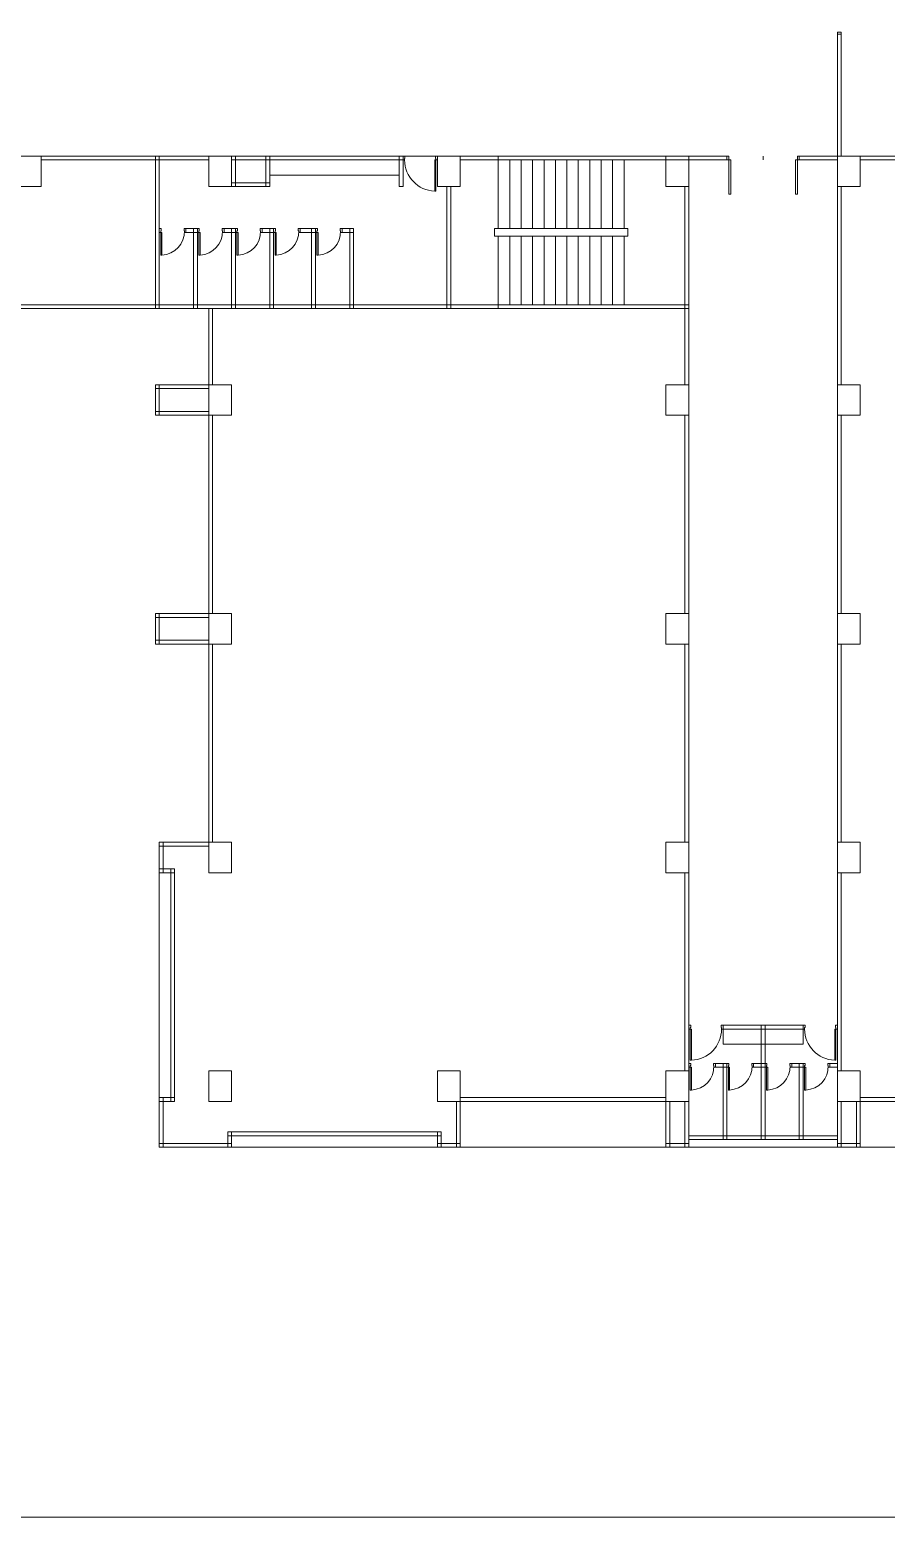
# Model space of a CAD drawing. Header units: metres. Extents: x 311 to 430, y 372 to 454.
# Drawn here: x 367.69 to 390.17, y 372.15 to 411.17 of the extents above; entities that cross this region are included whole.
import ezdxf

# ---------------------------------------------------------------- set-up
doc = ezdxf.new("R2010")
doc.units = ezdxf.units.M
doc.header["$MEASUREMENT"] = 0
doc.layers.add('BODR', color=13, linetype='Continuous')
doc.layers.add('DOOR', color=7, linetype='Continuous')

msp = doc.modelspace()

# ---------------------------------------------------------------- linework, layer by layer
at = {"color": 8, "linetype": 'ByBlock', "lineweight": 5}
for p, q in [((388.89, 411.11), (388.89, 407.86)), ((388.89, 411.11), (388.99, 411.11)), ((388.99, 411.11), (388.99, 407.86)), ((357.84, 407.86), (385.99, 407.86)), ((367.39, 407.86), (367.99, 407.86)), ((372.39, 407.86), (367.99, 407.86)), ((367.99, 407.86), (367.99, 407.06)), ((370.99, 403.86), (370.99, 407.86)), ((371.09, 403.86), (371.09, 407.86)), ((372.39, 407.06), (372.39, 407.86)), ((372.39, 407.86), (372.99, 407.86)), ((372.99, 407.06), (372.99, 407.86)), ((372.99, 407.86), (377.54, 407.86)), ((372.99, 407.86), (372.99, 407.06)), ((373.09, 407.06), (373.09, 407.86)), ((373.89, 407.86), (373.89, 407.06)), ((373.99, 407.86), (373.99, 407.06)), ((377.39, 407.06), (377.39, 407.86)), ((378.34, 407.86), (378.99, 407.86)), ((378.39, 407.06), (378.39, 407.86)), ((378.39, 407.86), (378.99, 407.86)), ((378.99, 407.86), (378.99, 407.06)), ((379.99, 407.86), (385.99, 407.86)), ((379.99, 405.96), (379.99, 407.86)), ((384.39, 407.06), (384.39, 407.86)), ((384.39, 407.86), (384.99, 407.86)), ((384.99, 401.86), (384.99, 407.86)), ((384.99, 407.86), (384.99, 407.06)), ((386.94, 407.76), (386.94, 407.86)), ((386.94, 407.86), (386.94, 407.76)), ((387.89, 407.86), (401.49, 407.86)), ((388.89, 407.06), (388.89, 407.86)), ((388.89, 407.86), (389.49, 407.86)), ((389.49, 407.86), (389.49, 407.06)), ((367.99, 407.76), (372.39, 407.76)), ((372.39, 407.76), (367.99, 407.76)), ((372.99, 407.76), (377.53, 407.76)), ((372.99, 407.76), (377.53, 407.76)), ((377.49, 407.76), (377.49, 407.06)), ((378.35, 407.76), (378.39, 407.76)), ((378.35, 407.76), (378.39, 407.76)), ((378.99, 407.76), (385.99, 407.76)), ((379.99, 407.76), (384.39, 407.76)), ((380.29, 405.96), (380.29, 407.76)), ((380.59, 405.96), (380.59, 407.76)), ((380.89, 405.96), (380.89, 407.76)), ((381.19, 405.96), (381.19, 407.76)), ((381.49, 405.96), (381.49, 407.76)), ((381.79, 405.96), (381.79, 407.76)), ((382.09, 405.96), (382.09, 407.76)), ((382.39, 405.96), (382.39, 407.76)), ((382.69, 405.96), (382.69, 407.76)), ((382.99, 405.96), (382.99, 407.76)), ((383.29, 405.96), (383.29, 407.76)), ((386.04, 407.76), (386.04, 406.86)), ((386.09, 407.76), (386.04, 407.76)), ((386.09, 406.86), (386.09, 407.76)), ((387.79, 406.86), (387.79, 407.76)), ((387.79, 407.76), (387.84, 407.76)), ((387.84, 407.76), (387.84, 406.86)), ((387.89, 407.76), (388.89, 407.76)), ((389.49, 407.76), (394.89, 407.76)), ((367.99, 407.06), (367.39, 407.06)), ((372.99, 407.06), (372.39, 407.06)), ((373.99, 407.16), (372.99, 407.16)), ((372.99, 407.06), (373.99, 407.06)), ((373.99, 407.36), (377.39, 407.36)), ((377.49, 407.06), (377.39, 407.06)), ((378.99, 407.06), (378.39, 407.06)), ((378.64, 407.06), (378.64, 403.86)), ((378.74, 407.06), (378.74, 403.86)), ((384.99, 407.06), (384.39, 407.06)), ((384.89, 401.86), (384.89, 407.06)), ((388.89, 407.06), (388.89, 401.86)), ((389.49, 407.06), (388.89, 407.06)), ((388.99, 407.06), (388.99, 401.86)), ((386.04, 406.86), (386.09, 406.86)), ((387.84, 406.86), (387.79, 406.86)), ((371.09, 403.86), (371.09, 405.96)), ((371.74, 405.96), (372.14, 405.96)), ((371.75, 405.86), (372.13, 405.86)), ((371.99, 405.96), (372.14, 405.96)), ((371.99, 403.86), (371.99, 405.96)), ((371.99, 405.86), (372.13, 405.86)), ((372.09, 403.86), (372.09, 405.96)), ((372.74, 405.96), (373.14, 405.96)), ((372.75, 405.86), (373.13, 405.86)), ((372.99, 405.96), (373.14, 405.96)), ((372.99, 403.86), (372.99, 405.96)), ((372.99, 405.86), (373.13, 405.86)), ((373.09, 403.86), (373.09, 405.96)), ((373.74, 405.96), (374.14, 405.96)), ((373.75, 405.86), (374.13, 405.86)), ((373.99, 405.96), (373.99, 403.86)), ((374.09, 405.96), (374.09, 403.86)), ((374.74, 405.96), (375.24, 405.96)), ((374.75, 405.86), (375.23, 405.86)), ((375.09, 405.96), (375.09, 403.86)), ((375.19, 405.96), (375.19, 403.86)), ((375.84, 405.96), (376.19, 405.96)), ((375.85, 405.86), (376.19, 405.86)), ((376.09, 405.96), (376.09, 403.86)), ((376.19, 405.96), (376.19, 403.86)), ((379.89, 405.76), (379.89, 405.96)), ((383.39, 405.96), (379.89, 405.96)), ((383.39, 405.76), (383.39, 405.96)), ((383.39, 405.76), (379.89, 405.76)), ((379.99, 403.86), (379.99, 405.76)), ((380.29, 403.96), (380.29, 405.76)), ((380.59, 403.96), (380.59, 405.76)), ((380.89, 403.96), (380.89, 405.76)), ((381.19, 403.96), (381.19, 405.76)), ((381.49, 403.96), (381.49, 405.76)), ((381.79, 403.96), (381.79, 405.76)), ((382.09, 403.96), (382.09, 405.76)), ((382.39, 403.96), (382.39, 405.76)), ((382.69, 403.96), (382.69, 405.76)), ((382.99, 403.96), (382.99, 405.76)), ((383.29, 403.96), (383.29, 405.76)), ((362.99, 403.96), (372.39, 403.96)), ((372.39, 403.96), (384.99, 403.96)), ((362.99, 403.86), (372.39, 403.86)), ((372.39, 403.86), (384.99, 403.86)), ((372.39, 389.86), (372.39, 403.86)), ((372.49, 401.86), (372.49, 403.86)), ((372.39, 401.86), (370.99, 401.86)), ((370.99, 401.06), (370.99, 401.86)), ((370.99, 401.76), (372.39, 401.76)), ((371.09, 401.06), (371.09, 401.86)), ((372.39, 401.06), (372.39, 401.86)), ((372.39, 401.86), (372.99, 401.86)), ((372.99, 401.86), (372.99, 401.06)), ((384.39, 401.06), (384.39, 401.86)), ((384.39, 401.86), (384.99, 401.86)), ((384.99, 401.86), (384.99, 401.06)), ((388.89, 401.06), (388.89, 401.86)), ((388.89, 401.86), (389.49, 401.86)), ((389.49, 401.86), (389.49, 401.06)), ((372.39, 401.16), (370.99, 401.16)), ((372.39, 401.06), (370.99, 401.06)), ((372.99, 401.06), (372.39, 401.06)), ((372.49, 395.86), (372.49, 401.06)), ((384.99, 401.06), (384.39, 401.06)), ((384.89, 401.06), (384.89, 395.86)), ((384.99, 401.06), (384.99, 395.86)), ((388.89, 401.06), (388.89, 395.86)), ((389.49, 401.06), (388.89, 401.06)), ((388.99, 401.06), (388.99, 395.86)), ((372.39, 395.86), (370.99, 395.86)), ((370.99, 395.06), (370.99, 395.86)), ((370.99, 395.76), (372.39, 395.76)), ((371.09, 395.06), (371.09, 395.86)), ((372.39, 395.06), (372.39, 395.86)), ((372.39, 395.86), (372.99, 395.86)), ((372.99, 395.86), (372.99, 395.06)), ((384.39, 395.06), (384.39, 395.86)), ((384.39, 395.86), (384.99, 395.86)), ((384.99, 395.86), (384.99, 395.06)), ((388.89, 395.06), (388.89, 395.86)), ((388.89, 395.86), (389.49, 395.86)), ((389.49, 395.86), (389.49, 395.06)), ((372.39, 395.16), (370.99, 395.16)), ((372.39, 395.06), (370.99, 395.06)), ((372.99, 395.06), (372.39, 395.06)), ((372.49, 389.86), (372.49, 395.06)), ((384.99, 395.06), (384.39, 395.06)), ((384.89, 395.06), (384.89, 389.86)), ((384.99, 395.06), (384.99, 389.86)), ((388.89, 395.06), (388.89, 389.86)), ((389.49, 395.06), (388.89, 395.06)), ((388.99, 395.06), (388.99, 389.86)), ((371.09, 389.86), (371.09, 381.86)), ((371.09, 389.86), (372.59, 389.86)), ((371.19, 389.86), (371.19, 389.06)), ((372.39, 389.06), (372.39, 389.86)), ((372.39, 389.86), (372.99, 389.86)), ((372.99, 389.86), (372.99, 389.06)), ((384.39, 389.06), (384.39, 389.86)), ((384.39, 389.86), (384.99, 389.86)), ((384.99, 389.86), (384.99, 389.06)), ((388.89, 389.06), (388.89, 389.86)), ((388.89, 389.86), (389.49, 389.86)), ((389.49, 389.86), (389.49, 389.06)), ((371.09, 389.76), (372.39, 389.76)), ((371.49, 389.16), (371.09, 389.16)), ((371.49, 389.06), (371.09, 389.06)), ((371.39, 389.16), (371.39, 383.06)), ((371.49, 389.16), (371.49, 383.06)), ((372.99, 389.06), (372.39, 389.06)), ((384.99, 389.06), (384.39, 389.06)), ((384.89, 389.06), (384.89, 383.86)), ((384.99, 389.06), (384.99, 383.86)), ((388.89, 389.06), (388.89, 383.86)), ((389.49, 389.06), (388.89, 389.06)), ((388.99, 389.06), (388.99, 383.86)), ((388.04, 385.06), (385.84, 385.06)), ((388.03, 384.96), (385.85, 384.96)), ((385.89, 385.06), (385.89, 384.56)), ((386.89, 385.06), (386.89, 382.06)), ((386.99, 385.06), (386.99, 382.06)), ((387.99, 385.06), (387.99, 384.56)), ((387.99, 384.56), (385.89, 384.56)), ((386.04, 384.06), (385.64, 384.06)), ((385.89, 382.06), (385.89, 384.06)), ((385.99, 382.06), (385.99, 384.06)), ((387.04, 384.06), (386.64, 384.06)), ((388.04, 384.06), (387.64, 384.06)), ((387.89, 382.06), (387.89, 384.06)), ((387.99, 382.06), (387.99, 384.06)), ((388.89, 384.06), (388.64, 384.06)), ((372.39, 383.06), (372.39, 383.86)), ((372.39, 383.86), (372.99, 383.86)), ((372.99, 383.86), (372.99, 383.06)), ((378.39, 383.06), (378.39, 383.86)), ((378.39, 383.86), (378.99, 383.86)), ((378.99, 383.86), (378.99, 383.06)), ((384.39, 383.06), (384.39, 383.86)), ((384.39, 383.86), (384.99, 383.86)), ((384.99, 383.86), (384.99, 383.06)), ((386.03, 383.96), (385.65, 383.96)), ((387.03, 383.96), (386.65, 383.96)), ((388.03, 383.96), (387.65, 383.96)), ((388.89, 383.96), (388.65, 383.96)), ((388.89, 383.06), (388.89, 383.86)), ((388.89, 383.86), (389.49, 383.86)), ((389.49, 383.86), (389.49, 383.06)), ((371.49, 383.16), (371.09, 383.16)), ((371.49, 383.06), (371.09, 383.06)), ((371.19, 383.16), (371.19, 381.86)), ((372.99, 383.06), (372.39, 383.06)), ((378.39, 383.06), (384.39, 383.06)), ((378.99, 383.06), (378.39, 383.06)), ((378.89, 383.06), (378.89, 381.86)), ((378.99, 383.16), (384.39, 383.16)), ((378.99, 383.06), (378.99, 381.86)), ((384.39, 383.06), (384.39, 381.86)), ((384.99, 383.06), (384.39, 383.06)), ((384.49, 383.06), (384.49, 381.86)), ((384.89, 383.06), (384.89, 381.86)), ((384.99, 383.06), (384.99, 381.86)), ((388.89, 383.06), (388.89, 381.86)), ((389.49, 383.06), (388.89, 383.06)), ((388.99, 383.06), (388.99, 381.86)), ((389.39, 383.06), (389.39, 381.86)), ((389.49, 383.16), (394.89, 383.16)), ((389.49, 383.06), (394.89, 383.06)), ((389.49, 383.06), (389.49, 381.86)), ((378.49, 382.26), (372.89, 382.26)), ((372.89, 382.26), (372.89, 381.86)), ((378.49, 382.16), (372.89, 382.16)), ((372.99, 382.26), (372.99, 381.86)), ((378.39, 382.26), (378.39, 381.86)), ((378.49, 382.26), (378.49, 381.86)), ((384.99, 382.16), (388.89, 382.16)), ((388.89, 382.16), (384.99, 382.16)), ((384.99, 382.06), (388.89, 382.06)), ((388.89, 382.06), (384.99, 382.06)), ((372.99, 381.96), (371.09, 381.96)), ((378.99, 381.86), (371.09, 381.86)), ((371.09, 381.86), (394.89, 381.86)), ((378.99, 381.96), (378.39, 381.96)), ((384.99, 381.96), (384.39, 381.96)), ((384.99, 381.86), (384.39, 381.86)), ((384.99, 381.86), (388.89, 381.86)), ((389.49, 381.96), (388.89, 381.96)), ((389.49, 381.86), (388.89, 381.86))]:
    msp.add_line(p, q, dxfattribs=at)
at = {"color": 8, "lineweight": 5}
for p, q in [((388.89, 411.11), (388.89, 407.86)), ((388.89, 411.11), (388.99, 411.11)), ((388.99, 411.11), (388.89, 411.11)), ((388.89, 411.11), (388.89, 411.06)), ((388.89, 411.06), (388.99, 411.06)), ((388.99, 411.11), (388.99, 407.86)), ((388.99, 411.06), (388.99, 411.11)), ((357.84, 407.86), (385.99, 407.86)), ((367.39, 407.86), (367.99, 407.86)), ((372.39, 407.86), (367.99, 407.86)), ((367.99, 407.86), (367.99, 407.06)), ((370.99, 403.86), (370.99, 407.86)), ((371.09, 403.86), (371.09, 407.86)), ((372.39, 407.06), (372.39, 407.86)), ((372.39, 407.86), (372.99, 407.86)), ((372.99, 407.06), (372.99, 407.86)), ((372.99, 407.86), (377.54, 407.86)), ((372.99, 407.86), (372.99, 407.06)), ((373.09, 407.06), (373.09, 407.86)), ((373.89, 407.86), (373.89, 407.06)), ((373.99, 407.86), (373.99, 407.06)), ((377.39, 407.06), (377.39, 407.86)), ((378.34, 407.86), (378.99, 407.86)), ((378.39, 407.06), (378.39, 407.86)), ((378.39, 407.86), (378.99, 407.86)), ((378.99, 407.86), (378.99, 407.06)), ((379.99, 407.86), (385.99, 407.86)), ((379.99, 405.96), (379.99, 407.86)), ((384.39, 407.06), (384.39, 407.86)), ((384.39, 407.86), (384.99, 407.86)), ((384.99, 403.86), (384.99, 407.86)), ((384.99, 407.86), (384.99, 407.06)), ((386.04, 407.86), (385.99, 407.86)), ((385.99, 407.86), (385.99, 407.76)), ((386.04, 407.76), (386.04, 407.86)), ((386.94, 407.76), (386.94, 407.86)), ((386.94, 407.86), (386.94, 407.76)), ((387.84, 407.76), (387.84, 407.86)), ((387.84, 407.86), (387.89, 407.86)), ((387.89, 407.86), (401.49, 407.86)), ((387.89, 407.86), (387.89, 407.76)), ((388.89, 407.06), (388.89, 407.86)), ((388.89, 407.86), (389.49, 407.86)), ((389.49, 407.86), (389.49, 407.06)), ((367.99, 407.76), (372.39, 407.76)), ((372.39, 407.76), (367.99, 407.76)), ((372.99, 407.76), (377.53, 407.76)), ((372.99, 407.76), (377.53, 407.76)), ((377.49, 407.76), (377.49, 407.06)), ((378.35, 407.76), (378.39, 407.76)), ((378.35, 407.76), (378.39, 407.76)), ((378.99, 407.76), (385.99, 407.76)), ((379.99, 407.76), (384.39, 407.76)), ((380.29, 405.96), (380.29, 407.76)), ((380.59, 405.96), (380.59, 407.76)), ((380.89, 405.96), (380.89, 407.76)), ((381.19, 405.96), (381.19, 407.76)), ((381.49, 405.96), (381.49, 407.76)), ((381.79, 405.96), (381.79, 407.76)), ((382.09, 405.96), (382.09, 407.76)), ((382.39, 405.96), (382.39, 407.76)), ((382.69, 405.96), (382.69, 407.76)), ((382.99, 405.96), (382.99, 407.76)), ((383.29, 405.96), (383.29, 407.76)), ((385.99, 407.76), (386.04, 407.76)), ((386.04, 407.76), (386.04, 406.86)), ((386.09, 407.76), (386.04, 407.76)), ((386.09, 406.86), (386.09, 407.76)), ((387.79, 406.86), (387.79, 407.76)), ((387.79, 407.76), (387.84, 407.76)), ((387.84, 407.76), (387.84, 406.86)), ((387.89, 407.76), (387.84, 407.76)), ((387.89, 407.76), (388.89, 407.76)), ((389.49, 407.76), (394.89, 407.76)), ((367.99, 407.06), (367.39, 407.06)), ((372.99, 407.06), (372.39, 407.06)), ((373.99, 407.16), (372.99, 407.16)), ((372.99, 407.06), (373.99, 407.06)), ((373.99, 407.36), (377.39, 407.36)), ((377.49, 407.06), (377.39, 407.06)), ((378.99, 407.06), (378.39, 407.06)), ((378.64, 407.06), (378.64, 403.86)), ((378.74, 407.06), (378.74, 403.86)), ((384.99, 407.06), (384.39, 407.06)), ((384.89, 403.86), (384.89, 407.06)), ((389.49, 407.06), (388.89, 407.06)), ((386.04, 406.86), (386.09, 406.86)), ((387.84, 406.86), (387.79, 406.86)), ((371.09, 403.86), (371.09, 405.96)), ((371.16, 405.86), (371.13, 405.86)), ((371.13, 405.86), (371.13, 405.26)), ((371.16, 405.26), (371.16, 405.86)), ((371.74, 405.96), (372.14, 405.96)), ((371.75, 405.86), (372.13, 405.86)), ((371.99, 405.96), (372.14, 405.96)), ((371.99, 403.86), (371.99, 405.96)), ((371.99, 405.86), (372.13, 405.86)), ((372.09, 403.86), (372.09, 405.96)), ((372.16, 405.86), (372.13, 405.86)), ((372.13, 405.86), (372.13, 405.26)), ((372.16, 405.26), (372.16, 405.86)), ((372.74, 405.96), (373.14, 405.96)), ((372.75, 405.86), (373.13, 405.86)), ((372.99, 405.96), (373.14, 405.96)), ((372.99, 403.86), (372.99, 405.96)), ((372.99, 405.86), (373.13, 405.86)), ((373.09, 403.86), (373.09, 405.96)), ((373.16, 405.86), (373.13, 405.86)), ((373.13, 405.86), (373.13, 405.26)), ((373.16, 405.26), (373.16, 405.86)), ((373.74, 405.96), (374.14, 405.96)), ((373.75, 405.86), (374.13, 405.86)), ((373.99, 405.96), (373.99, 403.86)), ((374.09, 405.96), (374.09, 403.86)), ((374.16, 405.86), (374.13, 405.86)), ((374.13, 405.86), (374.13, 405.26)), ((374.16, 405.26), (374.16, 405.86)), ((374.74, 405.96), (375.24, 405.96)), ((374.75, 405.86), (375.23, 405.86)), ((375.09, 405.96), (375.09, 403.86)), ((375.19, 405.96), (375.19, 403.86)), ((375.26, 405.86), (375.23, 405.86)), ((375.23, 405.86), (375.23, 405.26)), ((375.26, 405.26), (375.26, 405.86)), ((375.84, 405.96), (376.19, 405.96)), ((375.85, 405.86), (376.19, 405.86)), ((376.09, 405.96), (376.09, 403.86)), ((376.19, 405.96), (376.19, 403.86)), ((379.89, 405.76), (379.89, 405.96)), ((383.39, 405.96), (379.89, 405.96)), ((383.39, 405.76), (383.39, 405.96)), ((383.39, 405.76), (379.89, 405.76)), ((379.99, 403.86), (379.99, 405.76)), ((380.29, 403.96), (380.29, 405.76)), ((380.59, 403.96), (380.59, 405.76)), ((380.89, 403.96), (380.89, 405.76)), ((381.19, 403.96), (381.19, 405.76)), ((381.49, 403.96), (381.49, 405.76)), ((381.79, 403.96), (381.79, 405.76)), ((382.09, 403.96), (382.09, 405.76)), ((382.39, 403.96), (382.39, 405.76)), ((382.69, 403.96), (382.69, 405.76)), ((382.99, 403.96), (382.99, 405.76)), ((383.29, 403.96), (383.29, 405.76)), ((371.13, 405.26), (371.16, 405.26)), ((372.13, 405.26), (372.16, 405.26)), ((373.13, 405.26), (373.16, 405.26)), ((374.13, 405.26), (374.16, 405.26)), ((375.23, 405.26), (375.26, 405.26)), ((362.99, 403.96), (372.39, 403.96)), ((372.39, 403.96), (384.99, 403.96)), ((362.99, 403.86), (372.39, 403.86)), ((372.39, 403.86), (384.99, 403.86))]:
    msp.add_line(p, q, dxfattribs=at)
at = {"color": 8, "linetype": 'ByBlock', "lineweight": 5}
for points in [[(388.99, 411.06), (388.99, 411.11), (388.89, 411.11), (388.89, 411.06)], [(385.99, 407.76), (386.04, 407.76), (386.04, 407.86), (385.99, 407.86)], [(387.89, 407.76), (387.84, 407.76), (387.84, 407.86), (387.89, 407.86)], [(371.13, 405.26), (371.16, 405.26), (371.16, 405.86), (371.13, 405.86)], [(372.13, 405.26), (372.16, 405.26), (372.16, 405.86), (372.13, 405.86)], [(373.13, 405.26), (373.16, 405.26), (373.16, 405.86), (373.13, 405.86)], [(374.13, 405.26), (374.16, 405.26), (374.16, 405.86), (374.13, 405.86)], [(375.23, 405.26), (375.26, 405.26), (375.26, 405.86), (375.23, 405.86)], [(385.03, 383.36), (385.06, 383.36), (385.06, 383.96), (385.03, 383.96)], [(386.03, 383.36), (386.06, 383.36), (386.06, 383.96), (386.03, 383.96)], [(387.03, 383.36), (387.06, 383.36), (387.06, 383.96), (387.03, 383.96)], [(388.03, 383.36), (388.06, 383.36), (388.06, 383.96), (388.03, 383.96)]]:
    msp.add_lwpolyline(points, close=True, dxfattribs=at)
for centre in [(371.13, 405.88), (372.13, 405.88), (373.13, 405.88), (374.13, 405.88), (375.23, 405.88), (385.03, 383.98), (386.03, 383.98), (387.03, 383.98), (388.03, 383.98)]:
    msp.add_arc(centre, 0.621, 272.8093, 1.8463, dxfattribs=at)
at = {"color": 8, "lineweight": 5}
for centre in [(371.13, 405.88), (372.13, 405.88), (373.13, 405.88), (374.13, 405.88), (375.23, 405.88)]:
    msp.add_arc(centre, 0.621, 272.8093, 1.8463, dxfattribs=at)
at = {"layer": 'BODR', "color": 8, "linetype": 'ByBlock', "lineweight": 5}
msp.add_lwpolyline([(311.256, 372.152), (430.056, 372.152), (430.056, 454.052), (311.256, 454.052)], close=True, dxfattribs=at)
at = {"layer": 'DOOR', "color": 8, "lineweight": 5}
for p, q in [((377.49, 407.76), (377.49, 407.86)), ((377.49, 407.86), (377.54, 407.86)), ((377.54, 407.8), (377.53, 407.8)), ((377.53, 407.8), (377.53, 407.76)), ((377.54, 407.86), (377.54, 407.8)), ((377.54, 407.81), (377.54, 407.8)), ((377.54, 407.8), (377.54, 407.81)), ((378.39, 407.86), (378.34, 407.86)), ((378.34, 407.86), (378.34, 407.8)), ((378.34, 407.8), (378.35, 407.8)), ((378.35, 407.8), (378.35, 407.76)), ((378.39, 407.76), (378.39, 407.86)), ((377.53, 407.76), (377.49, 407.76)), ((378.32, 406.94), (378.32, 407.76)), ((378.32, 407.76), (378.35, 407.76)), ((378.35, 407.76), (378.39, 407.76)), ((378.35, 407.76), (378.35, 406.94)), ((378.35, 406.94), (378.32, 406.94)), ((371.09, 405.86), (371.09, 405.96)), ((371.09, 405.96), (371.14, 405.96)), ((371.13, 405.86), (371.09, 405.86)), ((371.14, 405.9), (371.13, 405.9)), ((371.13, 405.9), (371.13, 405.86)), ((371.14, 405.96), (371.14, 405.9)), ((371.79, 405.96), (371.74, 405.96)), ((371.74, 405.96), (371.74, 405.9)), ((371.74, 405.91), (371.74, 405.9)), ((371.74, 405.9), (371.74, 405.91)), ((371.74, 405.9), (371.75, 405.9)), ((371.75, 405.9), (371.75, 405.86)), ((371.75, 405.86), (371.79, 405.86)), ((371.79, 405.86), (371.79, 405.96)), ((372.09, 405.86), (372.09, 405.96)), ((372.09, 405.96), (372.14, 405.96)), ((372.13, 405.86), (372.09, 405.86)), ((372.14, 405.9), (372.13, 405.9)), ((372.13, 405.9), (372.13, 405.86)), ((372.14, 405.96), (372.14, 405.9)), ((372.79, 405.96), (372.74, 405.96)), ((372.74, 405.96), (372.74, 405.9)), ((372.74, 405.91), (372.74, 405.9)), ((372.74, 405.9), (372.74, 405.91)), ((372.74, 405.9), (372.75, 405.9)), ((372.75, 405.9), (372.75, 405.86)), ((372.75, 405.86), (372.79, 405.86)), ((372.79, 405.86), (372.79, 405.96)), ((373.09, 405.86), (373.09, 405.96)), ((373.09, 405.96), (373.14, 405.96)), ((373.13, 405.86), (373.09, 405.86)), ((373.14, 405.9), (373.13, 405.9)), ((373.13, 405.9), (373.13, 405.86)), ((373.14, 405.96), (373.14, 405.9)), ((373.79, 405.96), (373.74, 405.96)), ((373.74, 405.96), (373.74, 405.9)), ((373.74, 405.91), (373.74, 405.9)), ((373.74, 405.9), (373.74, 405.91)), ((373.74, 405.9), (373.75, 405.9)), ((373.75, 405.9), (373.75, 405.86)), ((373.75, 405.86), (373.79, 405.86)), ((373.79, 405.86), (373.79, 405.96)), ((374.09, 405.86), (374.09, 405.96)), ((374.09, 405.96), (374.14, 405.96)), ((374.13, 405.86), (374.09, 405.86)), ((374.14, 405.9), (374.13, 405.9)), ((374.13, 405.9), (374.13, 405.86)), ((374.14, 405.96), (374.14, 405.9)), ((374.79, 405.96), (374.74, 405.96)), ((374.74, 405.96), (374.74, 405.9)), ((374.74, 405.91), (374.74, 405.9)), ((374.74, 405.9), (374.74, 405.91)), ((374.74, 405.9), (374.75, 405.9)), ((374.75, 405.9), (374.75, 405.86)), ((374.75, 405.86), (374.79, 405.86)), ((374.79, 405.86), (374.79, 405.96)), ((375.19, 405.86), (375.19, 405.96)), ((375.19, 405.96), (375.24, 405.96)), ((375.23, 405.86), (375.19, 405.86)), ((375.24, 405.9), (375.23, 405.9)), ((375.23, 405.9), (375.23, 405.86)), ((375.24, 405.96), (375.24, 405.9)), ((375.89, 405.96), (375.84, 405.96)), ((375.84, 405.96), (375.84, 405.9)), ((375.84, 405.91), (375.84, 405.9)), ((375.84, 405.9), (375.84, 405.91)), ((375.84, 405.9), (375.85, 405.9)), ((375.85, 405.9), (375.85, 405.86)), ((375.85, 405.86), (375.89, 405.86)), ((375.89, 405.86), (375.89, 405.96))]:
    msp.add_line(p, q, dxfattribs=at)
at = {"layer": 'DOOR', "color": 8, "linetype": 'ByBlock', "lineweight": 5}
for points in [[(377.54, 407.81), (377.54, 407.8), (377.53, 407.8), (377.53, 407.76), (377.49, 407.76), (377.49, 407.86), (377.54, 407.86), (377.54, 407.8)], [(378.35, 407.76), (378.39, 407.76), (378.39, 407.86), (378.34, 407.86), (378.34, 407.8), (378.35, 407.8)], [(378.35, 406.94), (378.32, 406.94), (378.32, 407.76), (378.35, 407.76)], [(371.13, 405.86), (371.09, 405.86), (371.09, 405.96), (371.14, 405.96), (371.14, 405.9), (371.13, 405.9)], [(371.74, 405.91), (371.74, 405.9), (371.75, 405.9), (371.75, 405.86), (371.79, 405.86), (371.79, 405.96), (371.74, 405.96), (371.74, 405.9)], [(372.13, 405.86), (372.09, 405.86), (372.09, 405.96), (372.14, 405.96), (372.14, 405.9), (372.13, 405.9)], [(372.74, 405.91), (372.74, 405.9), (372.75, 405.9), (372.75, 405.86), (372.79, 405.86), (372.79, 405.96), (372.74, 405.96), (372.74, 405.9)], [(373.13, 405.86), (373.09, 405.86), (373.09, 405.96), (373.14, 405.96), (373.14, 405.9), (373.13, 405.9)], [(373.74, 405.91), (373.74, 405.9), (373.75, 405.9), (373.75, 405.86), (373.79, 405.86), (373.79, 405.96), (373.74, 405.96), (373.74, 405.9)], [(374.13, 405.86), (374.09, 405.86), (374.09, 405.96), (374.14, 405.96), (374.14, 405.9), (374.13, 405.9)], [(374.74, 405.91), (374.74, 405.9), (374.75, 405.9), (374.75, 405.86), (374.79, 405.86), (374.79, 405.96), (374.74, 405.96), (374.74, 405.9)], [(375.23, 405.86), (375.19, 405.86), (375.19, 405.96), (375.24, 405.96), (375.24, 405.9), (375.23, 405.9)], [(375.84, 405.91), (375.84, 405.9), (375.85, 405.9), (375.85, 405.86), (375.89, 405.86), (375.89, 405.96), (375.84, 405.96), (375.84, 405.9)], [(385.03, 384.96), (384.99, 384.96), (384.99, 385.06), (385.04, 385.06), (385.04, 385), (385.03, 385)], [(385.03, 384.14), (385.06, 384.14), (385.06, 384.96), (385.03, 384.96)], [(385.84, 385.01), (385.84, 385), (385.85, 385), (385.85, 384.96), (385.89, 384.96), (385.89, 385.06), (385.84, 385.06), (385.84, 385)], [(388.04, 385.01), (388.04, 385), (388.03, 385), (388.03, 384.96), (387.99, 384.96), (387.99, 385.06), (388.04, 385.06), (388.04, 385)], [(388.85, 384.14), (388.82, 384.14), (388.82, 384.96), (388.85, 384.96)], [(388.85, 384.96), (388.89, 384.96), (388.89, 385.06), (388.84, 385.06), (388.84, 385), (388.85, 385)], [(385.03, 383.96), (384.99, 383.96), (384.99, 384.06), (385.04, 384.06), (385.04, 384), (385.03, 384)], [(385.64, 384.01), (385.64, 384), (385.65, 384), (385.65, 383.96), (385.69, 383.96), (385.69, 384.06), (385.64, 384.06), (385.64, 384)], [(386.03, 383.96), (385.99, 383.96), (385.99, 384.06), (386.04, 384.06), (386.04, 384), (386.03, 384)], [(386.64, 384.01), (386.64, 384), (386.65, 384), (386.65, 383.96), (386.69, 383.96), (386.69, 384.06), (386.64, 384.06), (386.64, 384)], [(387.03, 383.96), (386.99, 383.96), (386.99, 384.06), (387.04, 384.06), (387.04, 384), (387.03, 384)], [(387.64, 384.01), (387.64, 384), (387.65, 384), (387.65, 383.96), (387.69, 383.96), (387.69, 384.06), (387.64, 384.06), (387.64, 384)], [(388.03, 383.96), (387.99, 383.96), (387.99, 384.06), (388.04, 384.06), (388.04, 384), (388.03, 384)], [(388.64, 384.01), (388.64, 384), (388.65, 384), (388.65, 383.96), (388.69, 383.96), (388.69, 384.06), (388.64, 384.06), (388.64, 384)]]:
    msp.add_lwpolyline(points, close=True, dxfattribs=at)
at = {"layer": 'DOOR', "color": 7, "lineweight": 5}
for points in [[(377.54, 407.81), (377.54, 407.8), (377.53, 407.8), (377.53, 407.76), (377.49, 407.76), (377.49, 407.86), (377.54, 407.86), (377.54, 407.8)], [(378.35, 407.76), (378.39, 407.76), (378.39, 407.86), (378.34, 407.86), (378.34, 407.8), (378.35, 407.8)], [(378.35, 406.94), (378.32, 406.94), (378.32, 407.76), (378.35, 407.76)]]:
    msp.add_lwpolyline(points, close=True, dxfattribs=at)
at = {"layer": 'DOOR', "color": 8, "linetype": 'ByBlock', "lineweight": 5}
for centre, start, end in [((378.35, 407.76), 180, 267.9033), ((385.03, 384.96), 272.0967, 0), ((388.85, 384.96), 180, 267.9033)]:
    msp.add_arc(centre, 0.82, start, end, dxfattribs=at)
at = {"layer": 'DOOR', "color": 8, "lineweight": 5}
msp.add_arc((378.35, 407.76), 0.82, 180, 267.9033, dxfattribs=at)
at = {"layer": 'DOOR', "color": 15, "lineweight": 5}
msp.add_arc((378.35, 407.76), 0.82, 180, 267.9033, dxfattribs=at)

doc.saveas('drawing.dxf')
